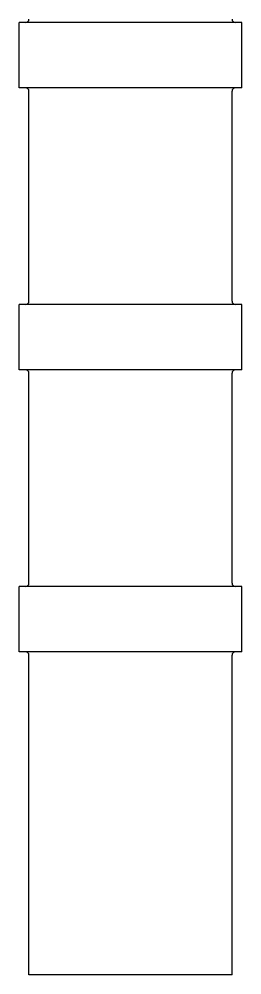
# Model space of a CAD drawing. Header units: millimetres. Extents: x 199 to 929, y 102 to 3359.
# Drawn here: x 443.9 to 511.9, y 619.7 to 911.2 of the extents above; entities that cross this region are included whole.
import ezdxf

# ---------------------------------------------------------------- set-up
doc = ezdxf.new("R2010")
doc.units = ezdxf.units.MM
doc.layers.add('Visible Edges', color=255, linetype='Continuous', lineweight=50)

msp = doc.modelspace()

# ---------------------------------------------------------------- linework, layer by layer
at = {"layer": 'Visible Edges', "linetype": 'Continuous', "lineweight": 25}
for p, q in [((511.87, 910.24), (443.87, 910.24)), ((443.87, 890.24), (443.87, 910.24)), ((511.87, 890.24), (511.87, 910.24)), ((511.87, 890.24), (443.87, 890.24)), ((446.87, 825.24), (446.87, 889.24)), ((508.87, 825.24), (508.87, 889.24)), ((511.87, 824.24), (443.87, 824.24)), ((443.87, 804.24), (443.87, 824.24)), ((511.87, 804.24), (511.87, 824.24)), ((511.87, 804.24), (443.87, 804.24)), ((446.87, 739.24), (446.87, 803.24)), ((508.87, 739.24), (508.87, 803.24)), ((511.87, 738.24), (443.87, 738.24)), ((443.87, 718.24), (443.87, 738.24)), ((511.87, 718.24), (511.87, 738.24)), ((511.87, 718.24), (443.87, 718.24)), ((446.87, 619.74), (446.87, 717.24)), ((508.87, 619.74), (508.87, 717.24)), ((508.87, 619.74), (446.87, 619.74))]:
    msp.add_line(p, q, dxfattribs=at).dxf.unprotected_set("ltscale", 0)
for centre, start, end in [((445.87, 911.24), 270, 0), ((509.87, 911.24), 180, 270), ((445.87, 889.24), 0, 90), ((509.87, 889.24), 90, 180), ((445.87, 825.24), 270, 0), ((509.87, 825.24), 180, 270), ((445.87, 803.24), 0, 90), ((509.87, 803.24), 90, 180), ((445.87, 739.24), 270, 0), ((509.87, 739.24), 180, 270), ((445.87, 717.24), 0, 90), ((509.87, 717.24), 90, 180)]:
    msp.add_arc(centre, 1, start, end, dxfattribs=at).dxf.unprotected_set("ltscale", 0)

doc.saveas('drawing.dxf')
